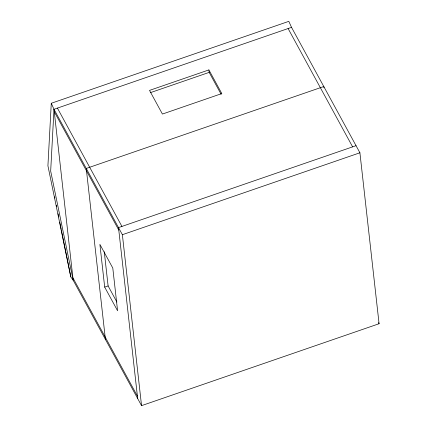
<?xml version="1.0" encoding="UTF-8"?>
<svg xmlns="http://www.w3.org/2000/svg" width="427" height="427" viewBox="0 0 427 427"><rect width="100%" height="100%" fill="white"/><g stroke="black" fill="none" stroke-linecap="round" stroke-linejoin="round"><path stroke-width="0.64" d="M51.277 103.27L47.92 165.783L70.813 276.904L73.161 280.224L141.545 405.65L379.08 323.73L359.913 152.786L291.529 27.36L288.812 21.35L51.277 103.27L53.994 109.28L122.378 234.706L141.545 405.65M53.994 109.28L50.674 171.088L73.161 280.224L53.994 109.28L291.529 27.36M208.904 69.916L149.519 90.396L162.425 114.057L221.81 93.577L208.904 69.916L209.182 72.382L221.138 94.314M150.421 92.643L209.182 72.382M356.043 145.687L118.509 227.607L137.675 398.551M122.378 234.706L359.913 152.786M104.684 287.115L99.891 244.383L112.792 268.044L117.585 310.781L104.684 287.115L108.106 285.935L104.273 251.749M288.102 28.545L352.617 146.867M378.487 322.636L379.08 323.73M57.421 108.1L121.935 226.427M54.272 111.746L118.786 230.073M108.106 285.935L116.918 302.097M72.884 277.758L137.398 396.085M54.651 196.826L54.918 198.128M56.359 205.275L56.62 206.577M58.061 213.724L58.718 216.975M59.769 222.173L61.21 229.32M61.472 230.623L70.813 276.904M323.922 87.754L323.789 86.526L86.249 168.446L105.421 339.39"/></g></svg>
